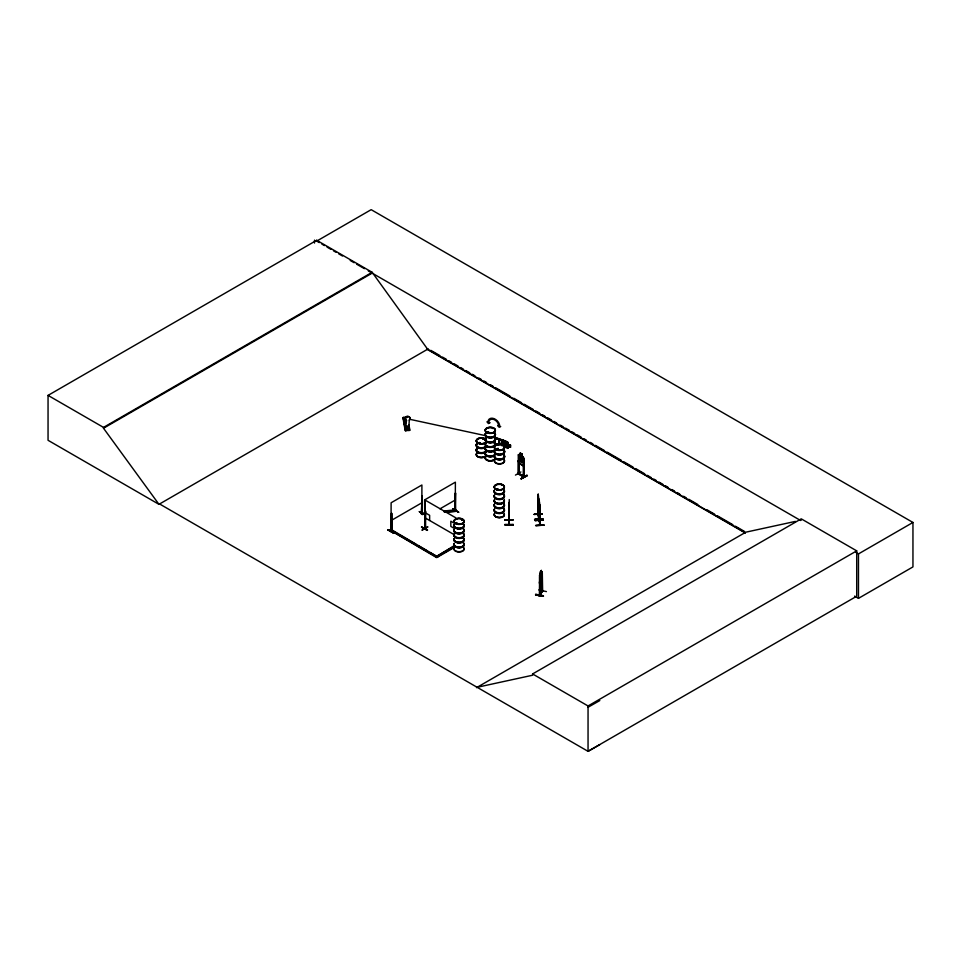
<?xml version="1.0" encoding="UTF-8"?>
<svg xmlns="http://www.w3.org/2000/svg" width="961" height="961" viewBox="0 0 961 961"><rect width="100%" height="100%" fill="white"/><g stroke="black" fill="none" stroke-linecap="round" stroke-linejoin="round"><path stroke-width="1.44" d="M538.304 504.477L538.04 500.285M539.337 510.603L539.073 506.411M538.677 505.786L538.592 507.492L538.761 505.774M538.941 507.348L539.638 513.618L539.806 511.901M408.749 428.762L409.29 420.065A2.727 2.21 -9.9 0 0 409.29 416.918A2.727 2.21 -9.9 0 0 405.47 417.134A2.727 2.21 -9.9 0 0 405.47 420.281L406.047 428.918M538.412 514.796L538.076 495.071L538.689 499.972M538.713 518.988L538.761 499.948M539.445 520.97C538.124 517.39 541.596 526.604 539.71 524.466M539.337 520.562L539.806 525.15L540.01 524.021M540.118 525.09L540.01 506.94M538.412 499.66L538.544 498.495L538.773 505.846M539.589 504.609L539.445 505.786C539.241 494.867 539.097 513.606 539.457 506.795C540.022 517.234 539.385 498.11 539.025 501.486M542.208 577.801L542.004 580.456L542.208 571.939L542.304 591.495C544.503 585.417 534.088 604.733 542.304 591.039M538.412 504.249L538.544 503.264M539.457 510.363L539.289 500.056L539.409 520.922M494.831 438.576L494.843 438.612A5.093 2.943 0 0 1 490.146 442.901A5.093 2.943 0 0 1 485.942 438.42M535.553 594.799C542.785 594.162 549.055 598.475 535.553 594.811L543.301 596.252L535.697 594.511M535.709 594.21L543.313 595.94M407.776 428.618L407.296 427.561L407.86 428.498M407.212 428.534L407.548 427.645M538.761 519.036L538.004 514.88M538.376 514.796L538.244 493.93L538.268 514.423L539.097 519.048M456.907 523.433L456.343 522.58L455.79 523.433M456.199 522.592L455.658 522.892L456.547 523.553M457.076 523.036L456.487 522.592M462.349 519.649L462.421 519.949M461.688 519.865L461.724 519.649M462.421 519.697L461.652 519.697M509.186 524.742L509.246 499.564M494.447 440.102L494.459 444.162M539.385 595.388L539.626 574.978L539.722 583.723M478.602 442.997L479.263 442.48L478.638 442.877M480.068 443.249L478.854 442.685M480.152 443.141L479.683 442.516M483.227 439.177L483.912 438.817M483.263 439.093L483.671 438.684M483.383 439.273L483.563 438.684M488.296 432.03C488.26 432.09 488.356 433.447 488.176 431.921M488.753 432.51L488.104 431.969M489.041 432.546L488.861 432.102M492.452 428.089L492.657 428.546M498.218 449.556L498.146 449.207A5.093 2.943 0 0 0 495.96 449.928M501.978 445.652L501.738 445.351M502.11 445.544L501.51 445.291M496.729 489.449L496.969 488.717M497.101 489.473L496.765 488.993M496.657 489.257L497.978 489.377L497.45 488.644M501.81 485.269L501.582 485.065M542.581 591.159L539.686 595.4L539.577 594.33M388.196 529.763C400.797 538.256 390.094 528.045 387.932 529.979M393.734 533.271L387.956 529.919L394.01 533.079M421.675 526.916L427.513 529.919M427.225 530.436L421.435 527.072L427.489 530.232M540.454 572.732L541.043 571.146L539.806 575.519L540.298 580.636L541.704 576.816L541.211 572.72M521.018 458.301L522.784 457.352L521.583 459.178L522.748 462.481L521.21 459.43C520.394 462.373 518.375 460.079 520.802 458.709L519.625 455.526L521.126 458.301M518.964 463.13L518.279 460.703L518.856 463.214L523.313 465.785L523.961 463.899M523.313 465.785L523.961 463.983M407.536 428.174L407.632 427.669M427.849 526.988L422.131 530.076M425.795 529.043L424.99 528.214M519 473.377L518.243 473.208L518.88 473.569M519.024 456.295L518.7 474.181L519.096 473.437M524.153 476.392C510.735 470.037 526.16 476.139 524.021 477.185L524.021 458.073L522.063 456.247L522.123 454.012L520.237 452.919L519.288 459.526L520.237 461.821L522.003 462.842L522.952 461.64L522.123 454.012M518.508 460.439L518.447 473.737L524.238 477.04L524.153 459.25L523.433 459.07L523.385 476.884M437.808 556.984L392.376 530.208L391.295 531.517L391.307 513.691M391.824 513.39L391.836 531.241L391.632 513.27M422.179 513.679L421.903 495.792L421.531 514.027L425.026 513.45M455.598 510.868L454.805 511.072L455.382 492.957L455.646 510.88L455.646 509.835L443.982 511M539.686 577.165L539.794 595.376M542.004 591.483L542.304 573.261L542.629 591.075M538.809 589.91L546.425 591.604M539.686 594.306L540.022 595.027L539.95 577.225M540.298 571.879L541.331 570.438L541.211 581.477M539.589 574.99L542.28 572.047M539.722 575.05L540.382 574.089M541.247 572.6L541.98 571.735M540.274 574.906L541.211 573.453M541.211 577.537L540.298 578.882L540.298 574.798M539.577 583.82L541.98 580.408M483.191 438.973L484.056 439.057L483.467 438.709M496.549 489.005L497.197 488.644M407.332 427.561L407.8 428.246M494.459 437.219L504.645 440.763L494.314 437.363M494.314 437.964L504.645 441.375L494.459 437.82M504.501 446.829L504.645 447.297M501.234 439.754L507.396 441.808L508.201 442.865L508.153 448.006L503.66 447.033M508.201 442.865L507.348 441.856M510.399 447.177L508.117 446.372L507.312 447.237L503.059 445.724L501.234 443.982L501.234 441.94L503.059 441.495L507.312 443.009L508.069 444.366L510.483 445.087L510.435 447.321L510.483 445.087M508.153 446.517L510.483 447.273M507.336 448.415L508.153 448.006M408.905 424.69L409.866 430.36L405.218 430.648L402.983 417.927L407.368 417.41M403.296 417.41L405.554 430.48L403.26 417.783L404.088 417.603L406.047 430.612L403.296 417.41L407.368 417.182M405.77 430.624L403.608 417.903M408.041 425.915L408.557 430.444M408.365 426.155L409.038 430.42L409.254 428.966M391.908 530.508L391.043 530.7L391.884 530.664M421.411 513.174L421.531 514.027M424.918 527.985L425.375 527.829M462.385 519.865L461.748 519.913M518.339 454.901L518.964 454.457L523.264 457.004M479.251 443.285L478.662 442.925M480.019 443.165L479.107 443.069M496.789 449.183L496.765 449.64A5.105 2.943 0 0 0 504.561 447.225A5.105 2.943 0 0 0 497.029 444.547A5.105 2.943 0 0 0 496.777 449.652M496.981 449.496L497.858 449.135M498.086 449.58L496.813 449.556M425.026 512.898L422.119 513.186L422.384 514.652L421.386 513.883L422.107 495.912M419.476 511.757L425.291 515.072L419.2 511.576M424.798 510.844L425.026 528.898M421.855 512.898L421.531 513.57M455.106 511.156L455.586 493.065M391.632 531.049L391.055 531.385L391.115 502.771L421.903 484.993L421.855 513.546M391.824 531.169L436.678 557.632L453.196 548.094M425.519 511.372L425.002 511.072L425.471 529.175L425.723 511.252M452.967 508.91L458.457 512.045M454.865 510.315L455.646 510.171L455.009 510.543M425.315 528.082L424.534 528.55L425.17 527.529M455.995 517.931L425.194 500.152L425.002 528.85L425.11 510.435M159.67 504.008L159.046 504.381L48.05 440.294L48.05 395.391L316.698 240.286L372.159 272.299L427.621 349.227L745.159 532.562M316.698 240.286L316.698 241.115L371.174 209.666L912.95 522.46L912.95 566.906L858.473 598.355L854.581 596.096M48.05 395.391L103.512 427.405L372.159 272.299M599.808 744.631L588.048 751.334L159.598 503.972L158.961 504.333L103.512 428.234L372.159 273.128M158.961 504.333L428.246 348.867M391.115 520.55L421.903 502.771M524.153 459.25L523.433 459.07M439.994 508.825L455.382 499.936M518.856 463.214L523.373 465.749M521.234 478.422C539.289 468.271 508.417 485.87 527.313 475.599M521.234 478.794L527.325 475.647M454.649 545.416L436.678 556.347M437.964 555.602L453.364 546.713M391.355 530.82L436.678 557.08L454.481 546.809M476.512 687.668L745.796 532.19L795.408 521.403M477.136 687.295L532.598 675.235L532.598 673.949L801.246 518.844L856.707 550.857L856.707 596.228L588.048 751.334L588.048 705.963L856.707 550.857M801.246 520.129L800.621 520.502L368.291 270.894M855.903 552.419L858.473 553.908L912.95 522.46M588.048 707.26L599.808 700.557M403.043 417.951L405.758 418.491M391.403 531.457L392.376 530.208M455.298 510.747L455.382 482.158L424.594 499.936L424.834 528.634M405.914 421.843L405.338 422.444L406.095 423.044M456.739 523.505L455.97 523.409M497.077 449.027L497.87 449.039M523.577 476.704L523.637 458.95M443.982 511.564L446.901 511.264M451.274 510.832L455.646 510.399L455.91 511.3L445.712 512.321M422.384 514.099L425.303 513.799M444.246 511.913L455.91 511.3M452.691 509.006L458.493 512.297M479.575 443.453L478.818 443.321M497.474 449.159L497.197 449.676M497.125 488.693L498.098 489.149M406.383 419.633L403.68 419.561M406.611 420.69L403.896 421.086L406.611 420.93M406.899 429.915L406.899 427.969L408.161 428.005L408.161 429.951L408.137 427.897M405.83 430.588L405.506 429.183L405.818 430.084L409.254 429.891L409.35 427.657L409.026 428.594L405.602 428.798L405.29 427.885L405.29 429.05L409.35 428.81M538.424 495.468L538.64 504.117L538.196 496.645M538.34 497.065L538.292 496.465M539.373 503.192L539.337 502.627M539.722 506.099L539.71 525.114M539.025 510.003L539.638 513.618M542.172 513.775L534.016 514.327L542.136 513.871M534.04 514.495L542.172 514.027M534.893 519.565C559.903 517.739 517.607 520.177 543.013 519.06M535.085 520.622L543.217 520.153M535.938 525.691C560.948 523.865 518.652 526.304 544.058 525.186M518.784 474.193L519.024 460.739M509.162 502.363L508.789 524.706M504.933 519.817L513.102 519.985M509.162 523.817L508.849 524.742M513.102 524.802L504.933 524.742L513.102 524.994M479.647 442.781L478.854 442.865M409.927 419.332L486.086 435.777M540.346 571.879L540.262 582.834M539.614 583.808L539.313 582.066M497.317 449.472L496.693 449.532M539.073 502.327L539.205 500.056M494.459 443.141L498.279 444.475M494.314 443.285L498.134 444.619M507.396 441.808L498.999 439.573L498.951 444.751M508.069 444.366L510.435 445.135M509.198 519.541L508.789 520.514M452.655 508.717L458.769 512.213M427.585 526.892L422.167 530.064M316.698 241.115L319.28 242.604M321.863 244.094L324.446 245.584M327.016 247.073L330.884 249.307M333.467 250.797L336.05 252.287M338.632 253.776L342.5 256.01M350.236 260.479L354.104 262.713M356.687 264.203L364.423 268.66M430.84 350.357L439.91 355.594M442.504 357.096L446.397 359.342M448.979 360.831L451.574 362.333M454.169 363.823L458.061 366.069M460.655 367.57L463.238 369.072M465.833 370.562L469.725 372.808M472.319 374.31L474.902 375.799M478.794 378.045L481.389 379.547M483.984 381.036L486.566 382.538M490.458 384.784L493.053 386.274M495.648 387.776L509.907 396.004M513.787 398.25L521.571 402.743M524.153 404.233L533.235 409.47M535.818 410.972L539.71 413.218M542.304 414.708L544.899 416.209M547.494 417.711L551.374 419.945M553.968 421.447L556.563 422.948M560.443 425.182L563.038 426.684M565.633 428.186L569.525 430.432M572.119 431.921L574.702 433.423M577.297 434.913L581.189 437.159M583.783 438.66L586.366 440.15M590.258 442.396L592.853 443.898M595.448 445.387L604.517 450.625M607.112 452.126L621.371 460.355M623.953 461.857L633.035 467.094M635.617 468.584L644.699 473.833M647.282 475.323L651.174 477.569M653.768 479.071L656.363 480.56M658.958 482.062L662.838 484.308M665.432 485.798L668.027 487.299M671.907 489.545L674.502 491.035M677.097 492.537L679.691 494.026M683.583 496.272L686.166 497.774M688.761 499.264L697.83 504.513M706.912 509.75L714.684 514.231M717.278 515.733L732.835 524.706M735.417 526.208L744.499 531.445M426.768 349.107L745.352 533.043M520.91 471.947L515.456 475.094M520.297 453.027L520.297 455.226L518.279 454.841L518.303 473.953L523.961 477.149M454.673 523.433L450.829 521.21L450.829 526.4L454.673 528.622M425.627 512.994L429.639 515.3L429.639 520.49M425.194 517.931L454.709 534.965M393.674 531.517L397.578 533.763M400.172 535.265L415.741 544.25M418.335 545.752L427.417 550.989M430.011 552.491L436.51 556.239M532.598 673.949L588.048 705.963M408.773 430.144L409.602 430.228L408.833 425.867M477.016 453.099L477.028 453.111A5.081 2.931 0 0 0 478.734 457.172A5.081 2.931 0 0 0 485.725 456.211A5.105 2.943 0 0 1 478.722 457.172A5.105 2.943 0 0 1 477.052 453.124L476.992 453.075M518.339 473.941L518.243 473.208M487.611 432.642A5.093 2.943 0 0 1 487.864 427.549A5.093 2.943 0 0 1 495.371 430.228A5.093 2.943 0 0 1 487.611 432.642L487.804 432.486M455.646 509.835L455.91 510.747M539.589 504.621L539.818 506.087M409.29 420.065L409.314 420.161A2.727 2.21 -9.9 0 0 409.314 417.014A2.727 2.21 -9.9 0 0 405.482 417.242A2.727 2.21 -9.9 0 0 405.482 420.377L405.47 420.281M407.824 426.203L408.317 429.026M404.905 420.666L406.119 427.741M404.293 419.14L405.77 427.609M538.208 494.675L538.364 496.332M539.253 500.801L539.409 502.459M538.172 496.969L538.412 498.411M539.457 504.537L539.205 503.096L539.109 521.03L538.977 500.813M538.172 501.053L538.412 502.495M539.205 507.18L539.457 508.621M858.473 553.908L858.473 598.355M541.331 570.438L541.295 572.744M504.645 440.763L504.501 441.507M499.071 439.657L499.071 444.679M314.523 240.118L314.523 243.061M103.512 427.405L103.512 428.234M463.43 533.355A5.057 2.919 0 0 1 459.706 537.704A5.057 2.919 0 0 1 454.157 534.052M463.442 524.61A5.081 2.931 0 0 1 459.706 528.982A5.081 2.931 0 0 1 454.133 525.319M463.442 523.781A5.081 2.931 0 0 1 459.706 528.166A5.081 2.931 0 0 1 454.133 524.49M463.442 529.511A5.081 2.931 0 0 1 459.706 533.884A5.081 2.931 0 0 1 454.133 530.22M463.514 529.199A5.165 2.979 0 0 1 459.718 533.655A5.165 2.979 0 0 1 454.048 529.919M463.514 528.946A5.165 2.979 0 0 1 459.718 533.403A5.165 2.979 0 0 1 454.048 529.667M463.442 528.694A5.081 2.931 0 0 1 459.706 533.067A5.081 2.931 0 0 1 454.133 529.403M463.514 524.298A5.165 2.979 0 0 1 459.718 528.742A5.165 2.979 0 0 1 454.048 525.018M463.514 524.045A5.165 2.979 0 0 1 459.718 528.49A5.165 2.979 0 0 1 454.048 524.766M463.454 533.619A5.093 2.943 0 0 1 459.706 538.004A5.093 2.943 0 0 1 454.121 534.328M463.43 534.076A5.057 2.919 0 0 1 459.706 538.436A5.057 2.919 0 0 1 454.157 534.784M463.43 547.338A5.057 2.919 0 0 1 459.706 551.686A5.057 2.919 0 0 1 454.157 548.034M463.466 533.811A5.105 2.943 0 0 1 459.706 538.208A5.105 2.943 0 0 1 454.109 534.52M463.442 538.592A5.081 2.931 0 0 1 459.706 542.965A5.081 2.931 0 0 1 454.133 539.301M463.442 537.764A5.081 2.931 0 0 1 459.706 542.148A5.081 2.931 0 0 1 454.133 538.472M463.442 543.494A5.081 2.931 0 0 1 459.706 547.866A5.081 2.931 0 0 1 454.133 544.202M463.514 543.181A5.165 2.979 0 0 1 459.718 547.638A5.165 2.979 0 0 1 454.048 543.902M463.514 542.929A5.165 2.979 0 0 1 459.718 547.386A5.165 2.979 0 0 1 454.048 543.65M463.442 542.677A5.081 2.931 0 0 1 459.706 547.049A5.081 2.931 0 0 1 454.133 543.385M463.514 538.28A5.165 2.979 0 0 1 459.718 542.725A5.165 2.979 0 0 1 454.048 539.001M463.514 538.028A5.165 2.979 0 0 1 459.718 542.472A5.165 2.979 0 0 1 454.048 538.749M463.466 547.602A5.105 2.943 0 0 1 459.706 551.998A5.105 2.943 0 0 1 454.109 548.311M503.852 494.975A5.165 2.979 0 0 1 499.84 499.36A5.165 2.979 0 0 1 494.362 495.54M504.249 495.996A5.081 2.931 0 0 1 499.167 499.612A5.081 2.931 0 0 1 494.435 495.84M503.852 490.074A5.165 2.979 0 0 1 499.84 494.459A5.165 2.979 0 0 1 494.362 490.639M504.249 495.179A5.081 2.931 0 0 1 499.167 498.795A5.081 2.931 0 0 1 494.435 495.023M504.261 491.095A5.093 2.943 0 0 1 499.167 494.711A5.093 2.943 0 0 1 494.422 490.939M503.852 494.723A5.165 2.979 0 0 1 499.84 499.107A5.165 2.979 0 0 1 494.362 495.287M503.852 489.822A5.165 2.979 0 0 1 499.84 494.206A5.165 2.979 0 0 1 494.362 490.386M504.261 490.266A5.093 2.943 0 0 1 499.167 493.894A5.093 2.943 0 0 1 494.422 490.11M503.852 508.958A5.165 2.979 0 0 1 499.84 513.342A5.165 2.979 0 0 1 494.362 509.522M504.273 500.309A5.105 2.943 0 0 1 499.167 503.936A5.105 2.943 0 0 1 494.41 500.14M504.249 509.979A5.081 2.931 0 0 1 499.167 513.594A5.081 2.931 0 0 1 494.435 509.823M504.225 513.811A5.057 2.919 0 0 1 499.167 517.414A5.057 2.919 0 0 1 494.459 513.654M504.225 500.561A5.057 2.919 0 0 1 499.167 504.165A5.057 2.919 0 0 1 494.459 500.405M504.273 513.931A5.105 2.943 0 0 1 499.167 517.559A5.105 2.943 0 0 1 494.41 513.763M504.273 514.087A5.105 2.943 0 0 1 499.167 517.715A5.105 2.943 0 0 1 494.41 513.931M503.852 504.057A5.165 2.979 0 0 1 499.84 508.441A5.165 2.979 0 0 1 494.362 504.621M504.249 509.162A5.081 2.931 0 0 1 499.167 512.778A5.081 2.931 0 0 1 494.435 509.006M504.261 505.078A5.093 2.943 0 0 1 499.167 508.693A5.093 2.943 0 0 1 494.422 504.921M503.852 508.705A5.165 2.979 0 0 1 499.84 513.09A5.165 2.979 0 0 1 494.362 509.27M503.852 503.804A5.165 2.979 0 0 1 499.84 508.189A5.165 2.979 0 0 1 494.362 504.369M504.261 504.249A5.093 2.943 0 0 1 499.167 507.876A5.093 2.943 0 0 1 494.422 504.093M494.831 438.264A5.165 2.979 0 0 1 490.134 442.661A5.165 2.979 0 0 1 485.882 438.12M494.771 442.673A5.105 2.943 0 0 1 490.146 447.021A5.105 2.943 0 0 1 485.942 442.528M494.735 442.408A5.057 2.919 0 0 1 490.146 446.709A5.057 2.919 0 0 1 485.978 442.264M494.831 433.351A5.165 2.979 0 0 1 490.134 437.748A5.165 2.979 0 0 1 485.882 433.207M494.759 437.735A5.093 2.943 0 0 1 490.146 442.084A5.093 2.943 0 0 1 485.942 437.603M494.759 433.663A5.081 2.931 0 0 1 490.146 437.988A5.081 2.931 0 0 1 485.954 433.519M494.831 438.012A5.165 2.979 0 0 1 490.134 442.408A5.165 2.979 0 0 1 485.882 437.868M494.831 433.099A5.165 2.979 0 0 1 490.134 437.495A5.165 2.979 0 0 1 485.882 432.955M494.759 432.834A5.093 2.943 0 0 1 490.146 437.171A5.093 2.943 0 0 1 485.942 432.69M493.774 456.079A5.081 2.931 0 0 1 487.083 456.223A5.081 2.931 0 0 1 485.954 452.403M485.882 452.102A5.165 2.979 0 0 0 487.575 456.199A5.165 2.979 0 0 0 494.687 455.226A5.081 2.931 0 0 0 499.984 459.07A5.081 2.931 0 0 0 503.924 454.757M494.627 459.598A5.105 2.943 0 0 1 487.611 460.559A5.105 2.943 0 0 1 485.942 456.511M494.771 442.865A5.105 2.943 0 0 1 490.146 447.213A5.105 2.943 0 0 1 485.942 442.721M494.591 459.31A5.057 2.919 0 0 1 487.635 460.259A5.057 2.919 0 0 1 485.978 456.247M495.131 445.351A5.057 2.919 0 0 1 488.212 447.189A5.057 2.919 0 0 1 485.978 442.985M494.735 443.129A5.057 2.919 0 0 1 495.347 444.607M494.627 459.43A5.105 2.943 0 0 1 487.611 460.403A5.105 2.943 0 0 1 485.942 456.343M494.687 450.313A5.165 2.979 0 0 1 487.575 451.298A5.165 2.979 0 0 1 485.882 447.189M494.615 454.661A5.081 2.931 0 0 1 487.623 455.622A5.081 2.931 0 0 1 485.954 451.586M494.615 450.577A5.081 2.931 0 0 1 487.623 451.538A5.081 2.931 0 0 1 485.954 447.502M494.687 454.973A5.165 2.979 0 0 1 487.575 455.946A5.165 2.979 0 0 1 485.882 451.85M494.687 450.06A5.165 2.979 0 0 1 487.575 451.045A5.165 2.979 0 0 1 485.882 446.937M494.615 449.76A5.081 2.931 0 0 1 487.623 450.721A5.081 2.931 0 0 1 485.954 446.685M503.996 455.274A5.165 2.979 0 0 1 499.984 459.658A5.165 2.979 0 0 1 494.507 455.838M503.912 459.418A5.057 2.919 0 0 1 499.972 463.707A5.057 2.919 0 0 1 494.603 459.971M503.948 459.682A5.105 2.943 0 0 1 499.984 464.019A5.105 2.943 0 0 1 494.567 460.247M503.996 450.361A5.165 2.979 0 0 1 499.984 454.745A5.165 2.979 0 0 1 494.507 450.925M495.912 449.616A5.165 2.979 0 0 1 498.254 448.883M503.996 455.021A5.165 2.979 0 0 1 499.984 459.406A5.165 2.979 0 0 1 494.507 455.586M503.996 450.108A5.165 2.979 0 0 1 499.984 454.493A5.165 2.979 0 0 1 494.507 450.673M495.912 449.364A5.165 2.979 0 0 1 498.254 448.631M503.936 449.844A5.093 2.943 0 0 1 499.984 454.169A5.093 2.943 0 0 1 494.579 450.409M495.96 449.111A5.093 2.943 0 0 1 498.279 448.379M503.936 450.673A5.093 2.943 0 0 1 499.984 454.997A5.093 2.943 0 0 1 494.579 451.226M503.936 455.574A5.093 2.943 0 0 1 499.984 459.899A5.093 2.943 0 0 1 494.579 456.139M485.725 452.09A5.081 2.931 0 0 1 478.734 453.051A5.081 2.931 0 0 1 477.064 449.015M484.945 452.439A5.165 2.979 0 0 1 478.134 452.583A5.165 2.979 0 0 1 476.992 448.715M485.737 442.276A5.105 2.943 0 0 1 478.001 442.937A5.105 2.943 0 0 1 478.218 438.42A5.105 2.943 0 0 1 485.882 439.321M485.701 455.922A5.057 2.919 0 0 1 478.746 456.871A5.057 2.919 0 0 1 477.076 452.859M485.701 442.661A5.057 2.919 0 0 1 478.037 443.321A5.057 2.919 0 0 1 478.254 438.841A5.057 2.919 0 0 1 485.846 439.742M485.737 442.42A5.105 2.943 0 0 1 478.001 443.081A5.105 2.943 0 0 1 478.218 438.564A5.105 2.943 0 0 1 485.882 439.477M484.945 447.538A5.165 2.979 0 0 1 478.134 447.682A5.165 2.979 0 0 1 476.992 443.802M485.725 451.274A5.081 2.931 0 0 1 478.734 452.235A5.081 2.931 0 0 1 477.064 448.198M485.725 447.189A5.081 2.931 0 0 1 478.734 448.15A5.081 2.931 0 0 1 477.064 444.114M485.785 451.586A5.165 2.979 0 0 1 478.686 452.559A5.165 2.979 0 0 1 476.992 448.463M485.785 446.673A5.165 2.979 0 0 1 478.686 447.658A5.165 2.979 0 0 1 476.992 443.55M485.725 446.372A5.081 2.931 0 0 1 478.734 447.333A5.081 2.931 0 0 1 477.064 443.297M502.014 444.511L502.147 445.111L504.777 444.595L507.384 446.889L505.294 444.342C508.753 444.823 507.432 441.664 504.765 443.682L502.147 441.291L504.273 443.946L502.038 444.402M495.708 438.36L495.6 439.489L495.708 438.36M489.822 422.756L488.404 423.561L486.987 421.771L487.96 422.107A6.859 4.793 46.3 0 1 493.834 418.552A6.859 4.793 46.3 0 1 499.708 426.203L500.681 426.54L499.179 427.309L497.678 425.495L498.639 425.831A5.73 4 46.3 0 0 493.738 419.44A5.73 4 46.3 0 0 488.837 422.42L489.822 422.756M537.992 501.222L537.98 503.876L537.992 501.222M543.217 519.901L535.049 520.454L543.217 519.901M513.102 519.721L504.933 520.093L513.102 519.721M513.102 524.442L504.933 524.43L504.933 525.066L513.102 525.066L513.102 524.43M507.312 444.102L503.059 442.589L503.059 444.631L507.312 446.144L507.312 444.102M509.979 445.411L509.21 445.135L509.979 446.721L509.979 445.411M521.679 454.277L520.55 453.616L521.679 454.997L521.679 454.277M522.003 457.004L520.237 455.982L520.237 460.067L522.003 461.088L522.003 457.004M409.35 430.396L408.617 426.155L409.266 430.396M538.677 507.492L538.076 503.84L538.592 507.492M455.43 523.228A5.105 2.943 0 0 0 463.971 521.907A5.105 2.943 0 0 0 457.724 518.303A5.105 2.943 0 0 0 455.43 523.228M456.511 524.081A5.069 2.931 0 0 0 464.115 521.547A5.069 2.931 0 0 0 456.511 519.012A5.069 2.931 0 0 0 456.511 524.081M456.487 523.853A5.105 2.943 0 0 0 464.139 521.306A5.105 2.943 0 0 0 456.487 518.748A5.105 2.943 0 0 0 456.487 523.853M496.633 489.365A5.105 2.943 0 0 0 504.405 486.939A5.105 2.943 0 0 0 496.885 484.26A5.105 2.943 0 0 0 496.633 489.365M499.167 503.432A5.057 2.919 0 0 0 504.225 499.828A5.105 2.943 0 0 1 499.167 503.576A5.105 2.943 0 0 1 494.41 499.78A5.057 2.919 0 0 0 499.167 503.432M496.657 489.75A5.057 2.919 0 0 0 504.369 487.335A5.057 2.919 0 0 0 496.897 484.692A5.057 2.919 0 0 0 496.657 489.75M496.633 489.509A5.105 2.943 0 0 0 504.405 487.083A5.105 2.943 0 0 0 496.885 484.416A5.105 2.943 0 0 0 496.633 489.509M487.623 433.039A5.081 2.931 0 0 0 495.359 430.624A5.081 2.931 0 0 0 487.864 427.957A5.081 2.931 0 0 0 487.623 433.039M487.611 432.81A5.105 2.943 0 0 0 495.383 430.384A5.105 2.943 0 0 0 487.852 427.705A5.105 2.943 0 0 0 487.611 432.81M496.801 450.048A5.069 2.931 0 0 0 504.525 447.646A5.069 2.931 0 0 0 497.041 444.979A5.069 2.931 0 0 0 496.801 450.048M496.777 449.808A5.105 2.943 0 0 0 504.561 447.382A5.105 2.943 0 0 0 497.029 444.703A5.105 2.943 0 0 0 496.777 449.808"/></g></svg>
